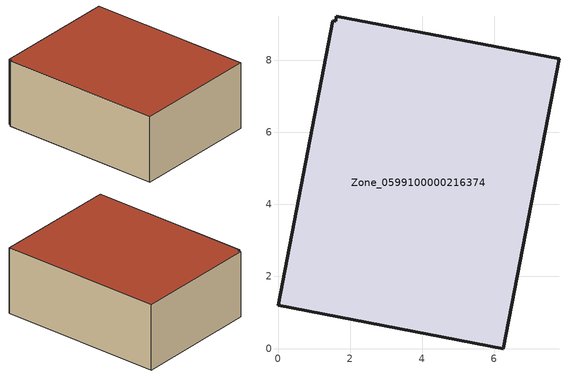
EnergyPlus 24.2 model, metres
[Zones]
Zone_0599100000216374
 floor ground (C_G): 1.62,9.22 7.8,8.04 6.25,0 0,1.2 1.52,9.1 1.6,9.08 z0
 wall outside (C_F): 6.25,0 7.8,8.04 1.62,9.22 1.6,9.08 1.52,9.1 0,1.2 6.25,0 z0:3.33
 roof outside (C_R): 7.8,8.04 1.62,9.22 1.6,9.08 1.52,9.1 0,1.2 6.25,0 z3.33
[BUILDING]
Pand.0599100000216374: North Axis=0; Terrain=City; Loads Convergence Tolerance Value=0.04; Temperature Convergence Tolerance Value=0.4; Solar Distribution=FullExterior; Maximum Number of Warmup Days=25; Minimum Number of Warmup Days=1
[Site:Location]
Rotterdam.The.Hague.AP_ZH_NLD Design_Conditions: Latitude=51.96; Longitude=4.45; Time Zone=1; Elevation=-4.5
[SITE:GROUNDTEMPERATURE:BUILDINGSURFACE]
18, 18, 18, 18, 18, 18, 18, 18, 18, 18, 18, 18
[MATERIAL] Thermal Absorptance=0.9; Solar Absorptance=0.7; Visible Absorptance=0.7
Name | Roughness | Thickness | Conductivity | Density | Specific Heat
G.TI.1946-1964 | MediumSmooth | 0.15 | 1 | 540 | 1210
F.TI.1946-1964 | Rough | 0.3 | 0.857143 | 1920 | 840
R.TI.1946-1964 | MediumRough | 0.2 | 0.277778 | 1500 | 1000
[CONSTRUCTION]
C_G: G.TI.1946-1964
C_F: F.TI.1946-1964
C_R: R.TI.1946-1964
[ZONE]
Zone_0599100000216374: Type=1; Multiplier=1; Ceiling Height=Autocalculate; Volume=Autocalculate; Floor Area=autocalculate; Part of Total Floor Area=Yes
[ZONEINFILTRATION:DESIGNFLOWRATE]
Infil_Zone_0599100000216374: Zone or ZoneList or Space or SpaceList=Zone_0599100000216374; Schedule=AlwaysOn; Design Flow Rate Calculation Method=Flow/Area; Flow Rate per Floor Area=0.003; Constant Term Coefficient=1; Temperature Term Coefficient=0; Velocity Term Coefficient=0; Velocity Squared Term Coefficient=0
[HVACTEMPLATE:ZONE:IDEALLOADSAIRSYSTEM]
Zone_0599100000216374: Maximum Heating Supply Air Temperature=50; Minimum Cooling Supply Air Temperature=13; Maximum Heating Supply Air Humidity Ratio=0.0156; Minimum Cooling Supply Air Humidity Ratio=0.0077; Heating Limit=NoLimit; Cooling Limit=NoLimit; Dehumidification Control Type=ConstantSensibleHeatRatio; Cooling Sensible Heat Ratio=0.7; Dehumidification Setpoint=60; Humidification Control Type=None; Humidification Setpoint=30; Outdoor Air Method=None; Outdoor Air Flow Rate per Person=0.00944; Outdoor Air Flow Rate per Zone Floor Area=0; Outdoor Air Flow Rate per Zone=0; Demand Controlled Ventilation Type=None; Outdoor Air Economizer Type=NoEconomizer; Heat Recovery Type=None; Sensible Heat Recovery Effectiveness=0.7; Latent Heat Recovery Effectiveness=0.65
[ZONECONTROL:THERMOSTAT]
ThermostatControl_Zone_0599100000216374: Zone or ZoneList=Zone_0599100000216374; Control Type Schedule=DualSetpointControlType; Control 1=Thermostat_Zone_0599100000216374; Temperature Difference Between Cutout And Setpoint=0
[THERMOSTATSETPOINT:DUALSETPOINT]
Thermostat_Zone_0599100000216374: Heating Setpoint Temperature Schedule=HeatingSetpoint_Zone_0599100000216374; Cooling Setpoint Temperature Schedule=CoolingSetpoint_Zone_0599100000216374
[SCHEDULE:COMPACT]
HeatingSetpoint_Zone_0599100000216374: Through: 12/31, For: AllDays, Until: 24:00, 21
CoolingSetpoint_Zone_0599100000216374: Through: 12/31, For: AllDays, Until: 24:00, 24
DualSetpointControlType: Through: 12/31, For: AllDays, Until: 24:00, 4
AlwaysOn: Through: 12/31, For: AllDays, Until: 24:00, 1
